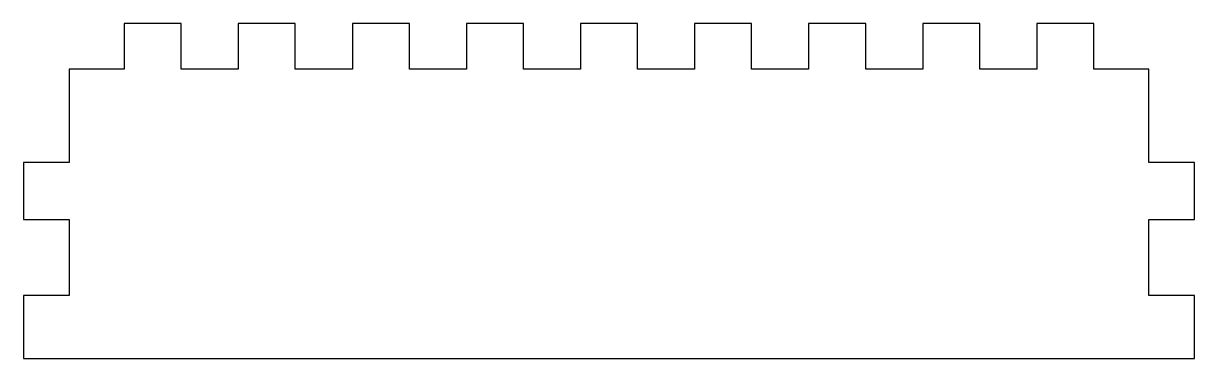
# Model space of a CAD drawing. Header units: millimetres. Extents: x -76 to 78, y 445 to 489.
import ezdxf

# ---------------------------------------------------------------- set-up
doc = ezdxf.new("R2010")
doc.units = ezdxf.units.MM
doc.layers.get('0').update_dxf_attribs({"linetype": 'CONTINUOUS'})

msp = doc.modelspace()

# ---------------------------------------------------------------- linework, layer by layer
msp.add_lwpolyline([(-69.63, 483.16), (-69.63, 470.86), (-75.63, 470.86), (-75.63, 463.36), (-69.63, 463.36), (-69.63, 453.36), (-75.63, 453.36), (-75.63, 445.06), (78.37, 445.06), (78.37, 453.36), (72.37, 453.36), (72.37, 463.36), (78.37, 463.36), (78.37, 470.86), (72.37, 470.86), (72.37, 483.16), (65.12, 483.16), (65.12, 489.16), (57.62, 489.16), (57.62, 483.16), (50.12, 483.16), (50.12, 489.16), (42.62, 489.16), (42.62, 483.16), (35.12, 483.16), (35.12, 489.16), (27.62, 489.16), (27.62, 483.16), (20.12, 483.16), (20.12, 489.16), (12.62, 489.16), (12.62, 483.16), (5.12, 483.16), (5.12, 489.16), (-2.38, 489.16), (-2.38, 483.16), (-9.88, 483.16), (-9.88, 489.16), (-17.38, 489.16), (-17.38, 483.16), (-24.88, 483.16), (-24.88, 489.16), (-32.38, 489.16), (-32.38, 483.16), (-39.88, 483.16), (-39.88, 489.16), (-47.38, 489.16), (-47.38, 483.16), (-54.88, 483.16), (-54.88, 489.16), (-62.38, 489.16), (-62.38, 483.16)], close=True)

doc.saveas('drawing.dxf')
